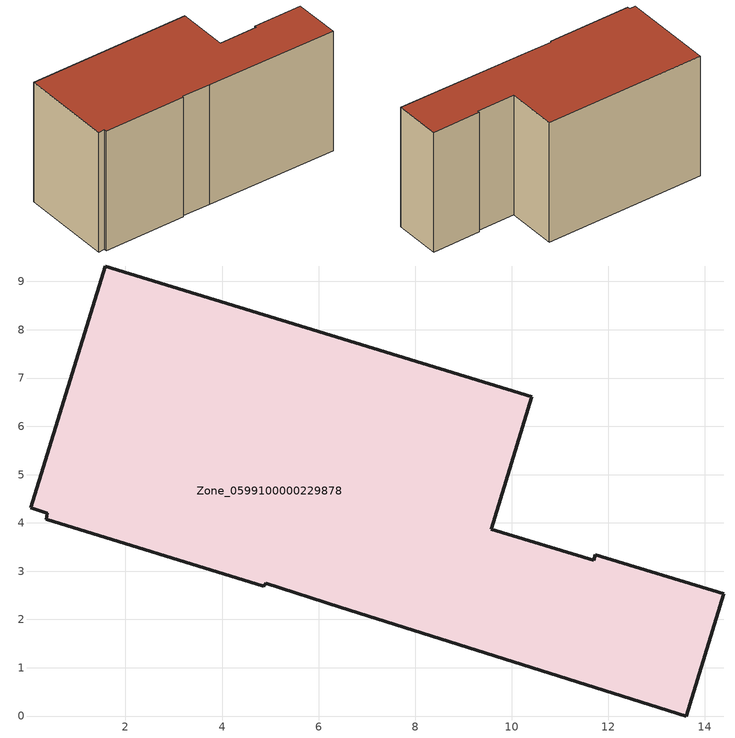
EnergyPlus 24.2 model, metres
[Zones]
Zone_0599100000229878
 floor ground (C_G): 6.45,2.25 4.9,2.75 4.87,2.69 0.36,4.07 0.38,4.2 0.04,4.31 1.58,9.32 10.42,6.61 9.58,3.87 11.7,3.23 11.73,3.34 14.39,2.53 13.62,0 z0
 wall outside (C_F): 13.62,0 14.39,2.53 11.73,3.34 11.7,3.23 9.58,3.87 10.42,6.61 1.58,9.32 0.04,4.31 0.38,4.2 0.36,4.07 4.87,2.69 4.9,2.75 6.45,2.25 13.62,0 z0:7.19
 roof outside (C_R): 0.38,4.2 0.36,4.07 4.87,2.69 4.9,2.75 6.45,2.25 13.62,0 14.39,2.53 11.73,3.34 11.7,3.23 9.58,3.87 10.42,6.61 1.58,9.32 0.04,4.31 z7.19
[BUILDING]
Pand.0599100000229878: North Axis=0; Terrain=City; Loads Convergence Tolerance Value=0.04; Temperature Convergence Tolerance Value=0.4; Solar Distribution=FullExterior; Maximum Number of Warmup Days=25; Minimum Number of Warmup Days=1
[Site:Location]
Rotterdam.The.Hague.AP_ZH_NLD Design_Conditions: Latitude=51.96; Longitude=4.45; Time Zone=1; Elevation=-4.5
[SITE:GROUNDTEMPERATURE:BUILDINGSURFACE]
18, 18, 18, 18, 18, 18, 18, 18, 18, 18, 18, 18
[MATERIAL] Thermal Absorptance=0.9; Solar Absorptance=0.7; Visible Absorptance=0.7
Name | Roughness | Thickness | Conductivity | Density | Specific Heat
G.TC.1975-1991 | MediumSmooth | 0.15 | 0.288461 | 540 | 1210
F.TC.1975-1991 | Rough | 0.3 | 0.230769 | 1920 | 840
R.TC.1975-1991 | MediumRough | 0.2 | 0.153846 | 1500 | 1000
[CONSTRUCTION]
C_G: G.TC.1975-1991
C_F: F.TC.1975-1991
C_R: R.TC.1975-1991
[ZONE]
Zone_0599100000229878: Type=1; Multiplier=1; Ceiling Height=Autocalculate; Volume=Autocalculate; Floor Area=autocalculate; Part of Total Floor Area=Yes
[ZONEINFILTRATION:DESIGNFLOWRATE]
Infil_Zone_0599100000229878: Zone or ZoneList or Space or SpaceList=Zone_0599100000229878; Schedule=AlwaysOn; Design Flow Rate Calculation Method=Flow/Area; Flow Rate per Floor Area=0.003; Constant Term Coefficient=1; Temperature Term Coefficient=0; Velocity Term Coefficient=0; Velocity Squared Term Coefficient=0
[HVACTEMPLATE:ZONE:IDEALLOADSAIRSYSTEM]
Zone_0599100000229878: Maximum Heating Supply Air Temperature=50; Minimum Cooling Supply Air Temperature=13; Maximum Heating Supply Air Humidity Ratio=0.0156; Minimum Cooling Supply Air Humidity Ratio=0.0077; Heating Limit=NoLimit; Cooling Limit=NoLimit; Dehumidification Control Type=ConstantSensibleHeatRatio; Cooling Sensible Heat Ratio=0.7; Dehumidification Setpoint=60; Humidification Control Type=None; Humidification Setpoint=30; Outdoor Air Method=None; Outdoor Air Flow Rate per Person=0.00944; Outdoor Air Flow Rate per Zone Floor Area=0; Outdoor Air Flow Rate per Zone=0; Demand Controlled Ventilation Type=None; Outdoor Air Economizer Type=NoEconomizer; Heat Recovery Type=None; Sensible Heat Recovery Effectiveness=0.7; Latent Heat Recovery Effectiveness=0.65
[ZONECONTROL:THERMOSTAT]
ThermostatControl_Zone_0599100000229878: Zone or ZoneList=Zone_0599100000229878; Control Type Schedule=DualSetpointControlType; Control 1=Thermostat_Zone_0599100000229878; Temperature Difference Between Cutout And Setpoint=0
[THERMOSTATSETPOINT:DUALSETPOINT]
Thermostat_Zone_0599100000229878: Heating Setpoint Temperature Schedule=HeatingSetpoint_Zone_0599100000229878; Cooling Setpoint Temperature Schedule=CoolingSetpoint_Zone_0599100000229878
[SCHEDULE:COMPACT]
HeatingSetpoint_Zone_0599100000229878: Through: 12/31, For: AllDays, Until: 24:00, 21
CoolingSetpoint_Zone_0599100000229878: Through: 12/31, For: AllDays, Until: 24:00, 24
DualSetpointControlType: Through: 12/31, For: AllDays, Until: 24:00, 4
AlwaysOn: Through: 12/31, For: AllDays, Until: 24:00, 1
